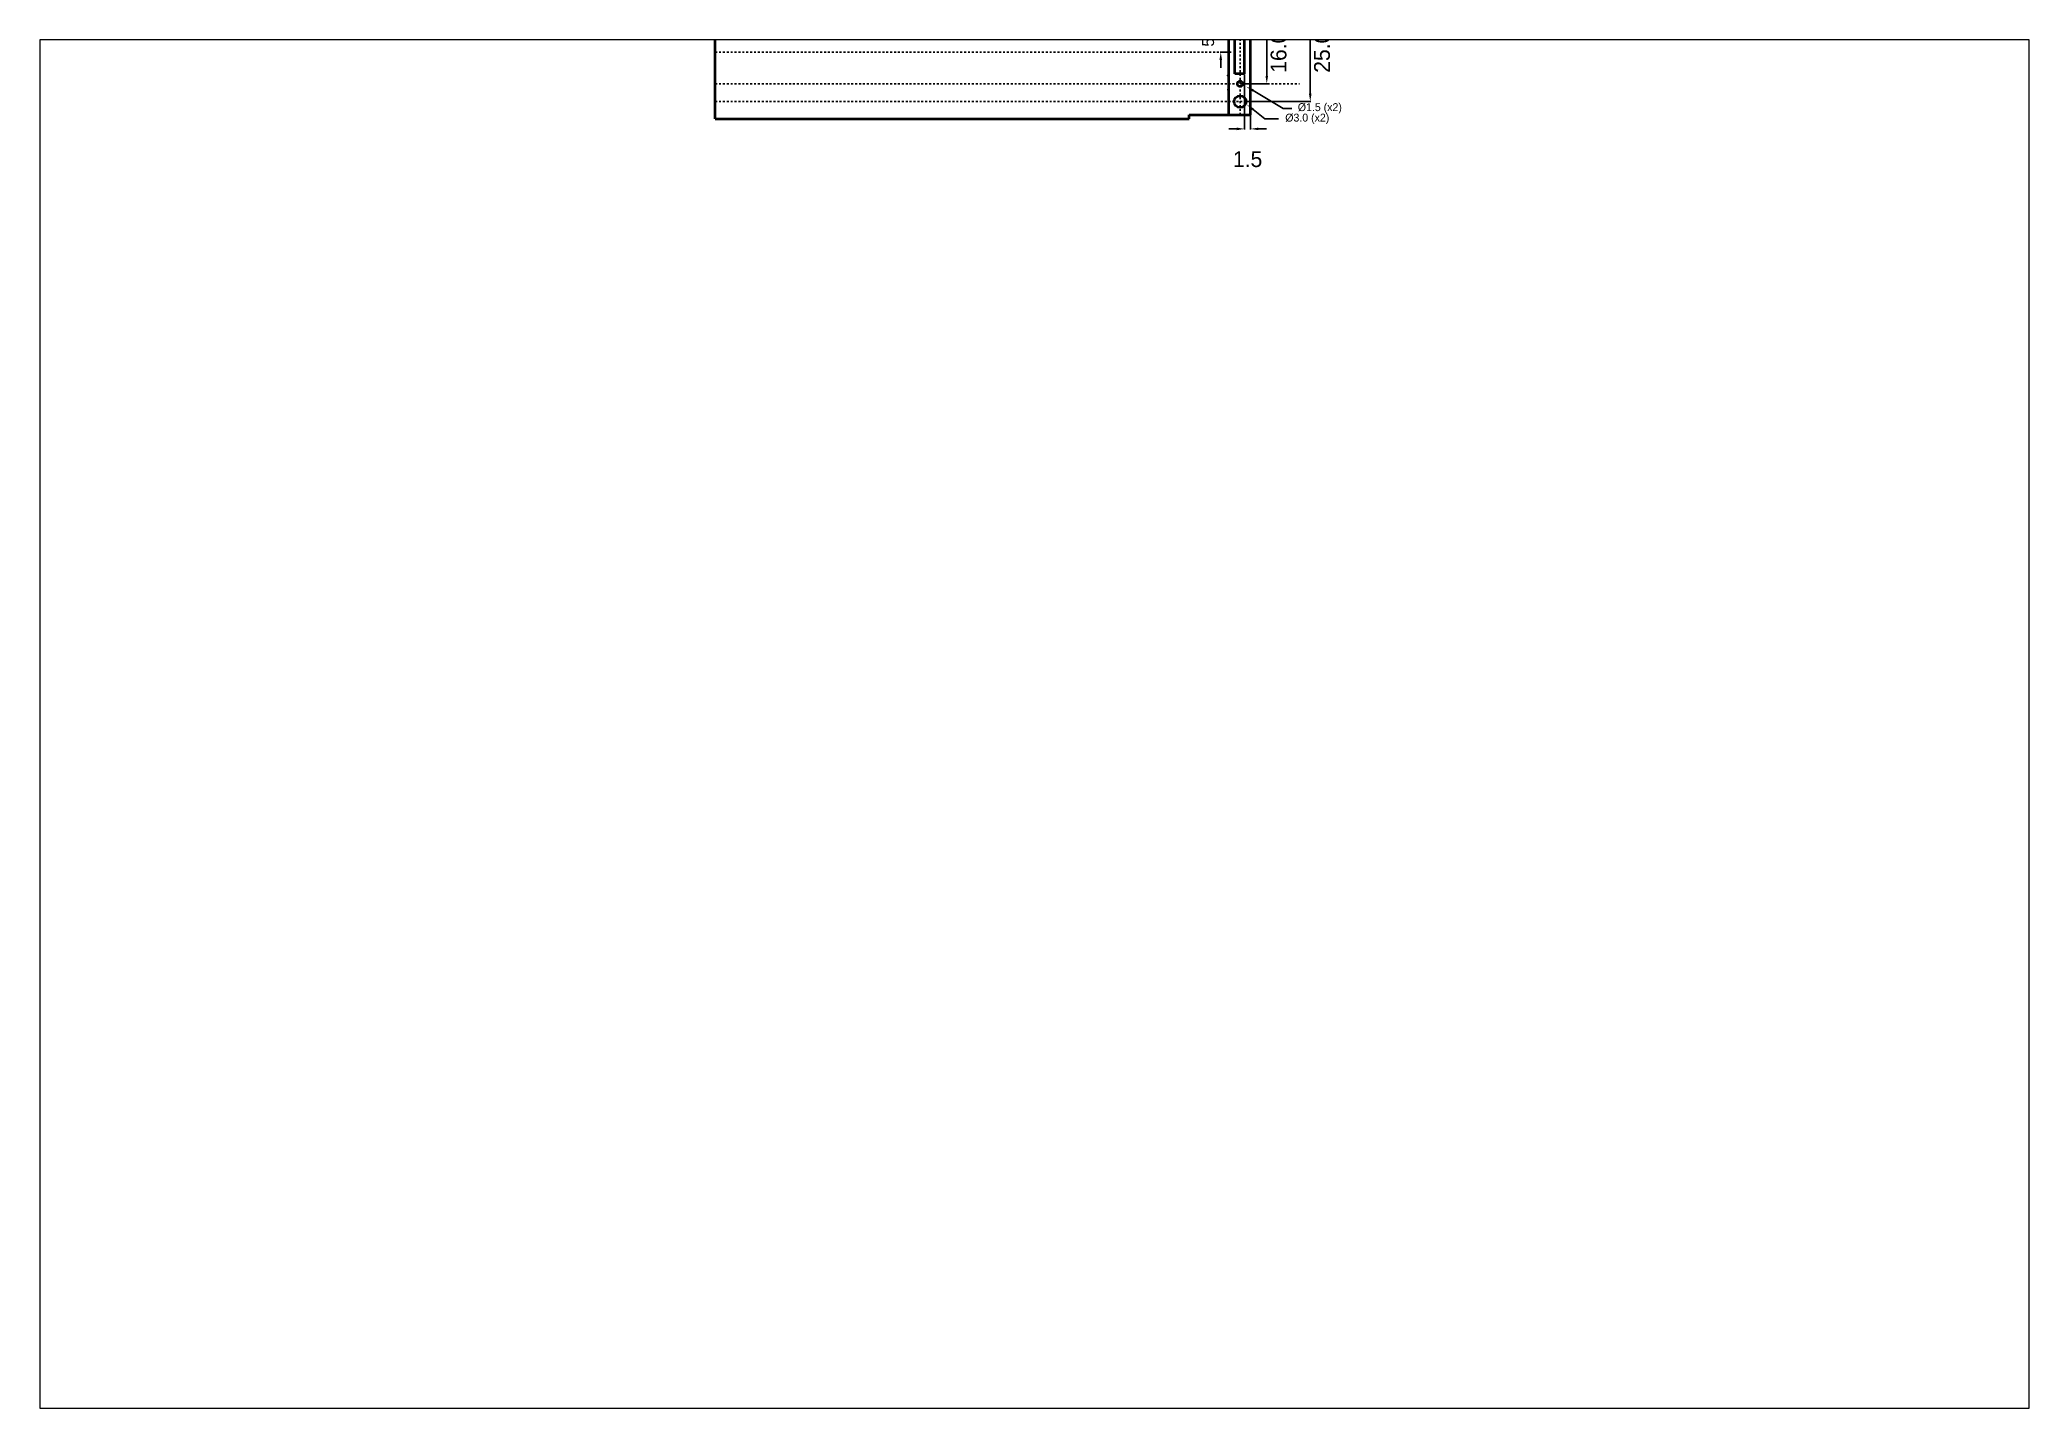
# Paper-space layout 'Layout1' of a CAD drawing. Header units: millimetres. Extents: x 28 to 255, y 20 to 176.
# The model-space entities are those that its viewports show. They can reach past a viewport. Long polylines and large blocks are cut down to what shows.
import ezdxf

# ---------------------------------------------------------------- set-up
doc = ezdxf.new("R2010")
doc.units = ezdxf.units.MM
doc.linetypes.add('ACAD_ISO03W100', pattern=[30, 12, -18])
doc.linetypes.add('HIDDEN', pattern=[0.375, 0.25, -0.125])
for name, color, linetype in [('DIM', 7, 'Continuous'), ('display_hidden', 2, 'ACAD_ISO03W100'), ('HIDDEN', 40, 'HIDDEN')]:
    doc.layers.add(name, color=color, linetype=linetype)
doc.layers.add('PCB', color=3, linetype='Continuous', lineweight=40)
doc.dimstyles.new('DK-audio', dxfattribs={"dimtxt": 4, "dimasz": 2, "dimexe": 0.18, "dimexo": 0.0625, "dimgap": 1, "dimtad": 2, "dimdec": 1, "dimzin": 0, "dimdsep": 46, "dimtxsty": 'Standard', "dimcen": 5, "dimadec": 1, "dimazin": 0, "dimtfac": 1, "dimtdec": 1, "dimtofl": 0, "dimtmove": 2, "dimatfit": 3, "dimfxl": 0, "dimtolj": 1, "dimtzin": 0, "dimarcsym": 0})
doc.dimstyles.get("Standard").update_dxf_attribs({"dimtxt": 0.18, "dimasz": 0.18, "dimexe": 0.18, "dimexo": 0.0625, "dimgap": 0.09, "dimtad": 0, "dimtih": 1, "dimtoh": 1, "dimdec": 4, "dimzin": 0, "dimdsep": 46, "dimtxsty": 'Standard', "dimcen": 0.09, "dimadec": 0, "dimazin": 0, "dimtfac": 1, "dimtdec": 4, "dimtofl": 0, "dimtmove": 0, "dimatfit": 3, "dimfxl": 0, "dimtolj": 1, "dimtzin": 0, "dimarcsym": 0})

# ---------------------------------------------------------------- blocks, each defined once
blk = doc.blocks.new('*D36')
at = {"layer": 'DEFPOINTS', "color": 0, "ltscale": 0.1}
for p in [(291, 421.3), (291, 408.75), (293.5, 408.75)]:
    blk.add_point(p, dxfattribs=at)
at = {"layer": 'DIM', "color": 0, "lineweight": -2, "ltscale": 0.1}
for p, q in [((289, 421.3), (287, 421.3)), ((291, 408.81), (291, 421.48)), ((293.5, 408.81), (293.5, 421.48)), ((295.5, 421.3), (297.5, 421.3))]:
    blk.add_line(p, q, dxfattribs=at)
at = {"layer": 'DIM', "color": 0, "ltscale": 0.1}
for points in [[(289, 421.63), (289, 420.97), (291, 421.3)], [(295.5, 421.63), (295.5, 420.97), (293.5, 421.3)]]:
    blk.add_solid(points, dxfattribs=at)
at = {"layer": 'DIM', "color": 0, "ltscale": 0.1, "insert": (292.25, 424.98), "char_height": 4, "attachment_point": 5}
blk.add_mtext('\\A1;2.5', dxfattribs=at)
blk = doc.blocks.new('*D37')
at = {"layer": 'DEFPOINTS', "color": 0, "ltscale": 0.1}
for p in [(293.5, 397.65), (295, 397.65), (295, 383.85)]:
    blk.add_point(p, dxfattribs=at)
at = {"layer": 'DIM', "color": 0, "lineweight": -2, "ltscale": 0.1}
for p, q in [((293.5, 397.59), (293.5, 383.67)), ((295, 397.59), (295, 383.67)), ((291.5, 383.85), (289.5, 383.85)), ((297, 383.85), (299, 383.85))]:
    blk.add_line(p, q, dxfattribs=at)
at = {"layer": 'DIM', "color": 0, "ltscale": 0.1}
for points in [[(291.5, 384.18), (291.5, 383.52), (293.5, 383.85)], [(297, 384.18), (297, 383.52), (295, 383.85)]]:
    blk.add_solid(points, dxfattribs=at)
at = {"layer": 'DIM', "color": 0, "ltscale": 0.1, "insert": (294.25, 376.17), "char_height": 4, "attachment_point": 5}
blk.add_mtext('\\A1;1.5', dxfattribs=at)
blk = doc.blocks.new('*D38')
at = {"layer": 'DEFPOINTS', "color": 0, "ltscale": 0.1}
for p in [(287.45, 408.75), (290.15, 408.75), (290.15, 403.3)]:
    blk.add_point(p, dxfattribs=at)
at = {"layer": 'DIM', "color": 0, "lineweight": -2, "ltscale": 0.1}
for p, q in [((290.09, 408.75), (287.27, 408.75)), ((287.45, 410.75), (287.45, 412.75)), ((290.09, 403.3), (287.27, 403.3)), ((287.45, 401.3), (287.45, 399.3))]:
    blk.add_line(p, q, dxfattribs=at)
at = {"layer": 'DIM', "color": 0, "ltscale": 0.1}
for points in [[(287.12, 410.75), (287.78, 410.75), (287.45, 408.75)], [(287.12, 401.3), (287.78, 401.3), (287.45, 403.3)]]:
    blk.add_solid(points, dxfattribs=at)
at = {"layer": 'DIM', "color": 0, "ltscale": 0.1, "insert": (284.27, 407.45), "char_height": 3, "attachment_point": 5, "rotation": 90}
blk.add_mtext('\\A1;5.5', dxfattribs=at)
blk = doc.blocks.new('*D40')
at = {"layer": 'DEFPOINTS', "color": 0, "ltscale": 0.1}
for p in [(293.65, 415.75), (293.65, 390.75), (310.1, 390.75)]:
    blk.add_point(p, dxfattribs=at)
at = {"layer": 'DIM', "color": 0, "lineweight": -2, "ltscale": 0.1}
for p, q in [((293.71, 415.75), (310.28, 415.75)), ((310.1, 413.75), (310.1, 392.75)), ((293.71, 390.75), (310.28, 390.75))]:
    blk.add_line(p, q, dxfattribs=at)
at = {"layer": 'DIM', "color": 0, "ltscale": 0.1}
for points in [[(309.77, 413.75), (310.43, 413.75), (310.1, 415.75)], [(309.77, 392.75), (310.43, 392.75), (310.1, 390.75)]]:
    blk.add_solid(points, dxfattribs=at)
at = {"layer": 'DIM', "color": 0, "ltscale": 0.1, "insert": (313.1, 403.25), "char_height": 4, "attachment_point": 5, "rotation": 90}
blk.add_mtext('\\A1;25.0', dxfattribs=at)
blk = doc.blocks.new('*D41')
at = {"layer": 'DEFPOINTS', "color": 0, "ltscale": 0.1}
for p in [(293.05, 411.25), (299.1, 411.25), (293.05, 395.25)]:
    blk.add_point(p, dxfattribs=at)
at = {"layer": 'DIM', "color": 0, "lineweight": -2, "ltscale": 0.1}
for p, q in [((293.11, 411.25), (299.28, 411.25)), ((299.1, 397.25), (299.1, 409.25)), ((293.11, 395.25), (299.28, 395.25))]:
    blk.add_line(p, q, dxfattribs=at)
at = {"layer": 'DIM', "color": 0, "ltscale": 0.1}
for points in [[(298.77, 409.25), (299.43, 409.25), (299.1, 411.25)], [(298.77, 397.25), (299.43, 397.25), (299.1, 395.25)]]:
    blk.add_solid(points, dxfattribs=at)
at = {"layer": 'DIM', "color": 0, "ltscale": 0.1, "insert": (302.1, 403.25), "char_height": 4, "attachment_point": 5, "rotation": 90}
blk.add_mtext('\\A1;16.0', dxfattribs=at)
blk = doc.blocks.new('*D138')
at = {"layer": 'DEFPOINTS', "color": 0, "ltscale": 0.1}
for p in [(284.45, 397.56), (294.05, 390)]:
    blk.add_point(p, dxfattribs=at)
at = {"layer": 'DIM', "color": 0, "lineweight": -2, "ltscale": 0.1}
for p, q in [((289.16, 393.78), (289.34, 393.78)), ((289.25, 393.69), (289.25, 393.87)), ((298.62, 386.4), (295.62, 388.76)), ((302.09, 386.4), (298.62, 386.4))]:
    blk.add_line(p, q, dxfattribs=at)
at = {"layer": 'DIM', "color": 0, "ltscale": 0.1}
blk.add_solid([(295.83, 389.02), (295.41, 388.5), (294.05, 390)], dxfattribs=at)
at = {"layer": 'DIM', "color": 0, "ltscale": 0.1, "insert": (309.35, 386.4), "char_height": 2, "attachment_point": 5}
blk.add_mtext('\\A1;Ø3.0 (x2)', dxfattribs=at)
blk = doc.blocks.new('*D140')
at = {"layer": 'DEFPOINTS', "color": 0, "ltscale": 0.1}
for p in [(284.35, 400.21), (293.95, 394.55)]:
    blk.add_point(p, dxfattribs=at)
at = {"layer": 'DIM', "color": 0, "lineweight": -2, "ltscale": 0.1}
for p, q in [((289.06, 397.38), (289.24, 397.38)), ((289.15, 397.29), (289.15, 397.47)), ((303.27, 389.05), (295.67, 393.53)), ((305.44, 389.05), (303.27, 389.05))]:
    blk.add_line(p, q, dxfattribs=at)
at = {"layer": 'DIM', "color": 0, "ltscale": 0.1}
blk.add_solid([(295.84, 393.82), (295.5, 393.25), (293.95, 394.55)], dxfattribs=at)
at = {"layer": 'DIM', "color": 0, "ltscale": 0.1, "insert": (312.53, 389.05), "char_height": 2, "attachment_point": 5}
blk.add_mtext('\\A1;Ø1.5 (x2)', dxfattribs=at)

msp = doc.modelspace()

# ---------------------------------------------------------------- linework, layer by layer
at = {"layer": 'HIDDEN', "ltscale": 0.1}
for p, q in [((292.35, 387.4), (292.35, 419.1)), ((159.5, 403.25), (289.5, 403.25)), ((159.5, 395.25), (307.35, 395.25)), ((159.5, 390.75), (302.7, 390.75))]:
    msp.add_line(p, q, dxfattribs=at)
at = {"layer": 'PCB', "ltscale": 0.1}
for p, q in [((159.5, 386.4), (159.5, 420.1)), ((289.5, 387.4), (289.5, 419.1)), ((295, 387.4), (295, 419.1)), ((291, 397.75), (291, 408.75)), ((291, 408.75), (293.5, 408.75)), ((293.5, 397.75), (293.5, 408.75)), ((293.5, 397.75), (291, 397.75)), ((159.5, 386.4), (279.5, 386.4)), ((279.5, 387.4), (295, 387.4)), ((279.5, 386.4), (279.5, 387.4))]:
    msp.add_line(p, q, dxfattribs=at)
for centre, radius in [((292.35, 395.25), 0.7), ((292.35, 390.75), 1.5)]:
    msp.add_circle(centre, radius, dxfattribs=at)

# ---------------------------------------------------------------- dimensions: what is measured, and where the dimension line sits
at = {"layer": 'DIM', "ltscale": 0.1}
dim = msp.add_linear_dim(base=(291, 421.3), p1=(293.5, 408.75), p2=(291, 408.75), dimstyle='DK-audio', dxfattribs=at)
dim.commit()
dim.dimension.update_dxf_attribs({"geometry": '*D36', "text_midpoint": (292.25, 424.98)})
for base, p1, p2, picture, middle in [((310.1, 390.75), (293.65, 415.75), (293.65, 390.75), '*D40', (313.1, 403.25)), ((299.1, 411.25), (293.05, 395.25), (293.05, 411.25), '*D41', (302.1, 403.25))]:
    dim = msp.add_linear_dim(base=base, p1=p1, p2=p2, angle=90, dimstyle='DK-audio', dxfattribs=at)
    dim.commit()
    dim.dimension.update_dxf_attribs({"geometry": picture, "text_midpoint": middle})
dim = msp.add_linear_dim(base=(287.45, 408.75), p1=(290.15, 403.3), p2=(290.15, 408.75), angle=90, dimstyle='DK-audio', override={"dimtxt": 3}, dxfattribs=at)
dim.commit()
dim.dimension.update_dxf_attribs({"geometry": '*D38', "text_midpoint": (284.27, 407.45), "dimtype": 160})
at = {"layer": 'DIM', "ltscale": 0.35}
for p1, p2, text, picture, middle in [((284.35, 400.21285), (293.95, 394.55), 'Ø1.5 (x2)', '*D140', (312.53059, 389.05)), ((284.45, 397.56285), (294.05, 390), 'Ø3.0 (x2)', '*D138', (309.34996, 386.4))]:
    dim = msp.add_diameter_dim_2p(p1=p1, p2=p2, text=text, dimstyle='Standard', override={"dimtxt": 2, "dimasz": 2, "dimdec": 1, "dimlfac": -1, "dimtfac": 2}, dxfattribs=at)
    dim.commit()
    dim.dimension.update_dxf_attribs({"geometry": picture, "text_midpoint": middle, "dimtype": 163})
at = {"layer": 'DIM', "ltscale": 0.1}
dim = msp.add_aligned_dim(p1=(293.5, 397.65), p2=(295, 397.65), distance=-13.8, dimstyle='DK-audio', dxfattribs=at)
dim.commit()
dim.dimension.update_dxf_attribs({"geometry": '*D37', "text_midpoint": (294.25, 376.17)})

psp = doc.layouts.get("Layout1")

# ---------------------------------------------------------------- viewports
at = {"layer": 'display_hidden', "ltscale": 0.1}
psp.add_viewport(center=(141.83, 97.55), size=(226.92, 156.0745), view_center_point=(240.32343, 233.26841), view_height=346.2740386, dxfattribs=at)

doc.saveas('drawing.dxf')
